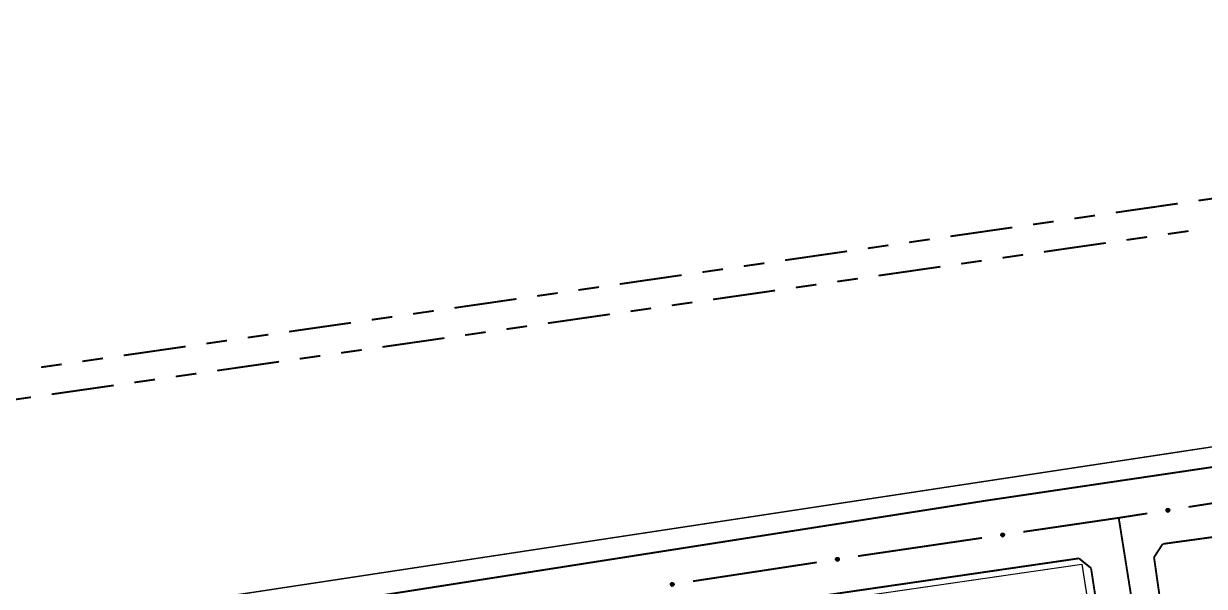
# Model space of a CAD drawing. Extents: x 203591 to 208218, y 4854879 to 4857795.
# Drawn here: x 204889.5 to 205002.6, y 4855362 to 4855415.9 of the extents above; entities that cross this region are included whole.
import ezdxf

# ---------------------------------------------------------------- set-up
doc = ezdxf.new("R2010")
doc.units = 0
doc.header["$LTSCALE"] = 1.5
doc.header["$MEASUREMENT"] = 0
doc.linetypes.add('PHANTOMX2', pattern=[5, 2.5, -0.5, 0.5, -0.5, 0.5, -0.5])
for name, color, linetype in [('CD-MALHA-LOTES', 40, 'CONTINUOUS'), ('RU-QUADRAS', 210, 'CONTINUOUS'), ('SV-EIXO-RUA-PAV', 20, 'CONTINUOUS'), ('SV-RUA-NAO-PAV-S-GUIA-C-GUIA', 7, 'PHANTOMX2'), ('SV-RUA-PAVIM-S-GUIA-C-GUIA', 7, 'CONTINUOUS')]:
    doc.layers.add(name, color=color, linetype=linetype)

msp = doc.modelspace()

# ---------------------------------------------------------------- linework, layer by layer
at = {"layer": 'CD-MALHA-LOTES', "linetype": 'Continuous', "flags": 128}
for points in [[(204822.09, 4855347.88), (205322.37, 4855423.75)], [(204966.83, 4855360.63), (204990.88, 4855364.11)], [(204990.88, 4855364.11), (204992.44, 4855354.16)]]:
    msp.add_lwpolyline(points, dxfattribs=at)
at = {"layer": 'RU-QUADRAS', "color": 6, "linetype": 'Continuous'}
for points in [[(204547.36, 4855385.95), (204551.4, 4855388.58), (204548.94, 4855392.1), (204550, 4855394.9), (204635.49, 4855407.78), (204656.53, 4855410.63), (204661.68, 4855380.31), (204664.85, 4855380.81), (204659.82, 4855411.13), (204753.86, 4855425.28), (204831.71, 4855435.78), (205243.14, 4855499.43), (205252.37, 4855496.45), (205347, 4855512.18), (205352.03, 4855428.25), (204822.09, 4855347.88), (204821.1, 4855353.14), (204655.72, 4855327.94), (204655.01, 4855331.08), (204597.05, 4855320.81), (204560.71, 4855374.54), (204557.02, 4855371.9)], [(204942.62, 4855357.13), (204990.88, 4855364.11), (205001.7, 4855294.98), (204952.3, 4855287.72)]]:
    msp.add_lwpolyline(points, close=True, dxfattribs=at)
at = {"layer": 'SV-EIXO-RUA-PAV', "const_width": 0.18, "flags": 128}
for points in [[(205001.096122, 4855369.592064), (205012.95298, 4855371.440012)], [(204994.41, 4855368.55), (204997.143836, 4855368.976081)], [(204985.274595, 4855367.209995), (204994.179308, 4855368.516162)], [(204994.179308, 4855368.516162), (204994.41, 4855368.55)], [(204994.41, 4855368.55), (204996.293367, 4855356.698716)], [(204969.443992, 4855364.88792), (204981.316944, 4855366.629476)], [(204953.626063, 4855362.481036), (204965.489477, 4855364.286417)]]:
    msp.add_lwpolyline(points, dxfattribs=at)
at = {"layer": 'SV-EIXO-RUA-PAV', "flags": 128}
for points in [[(204998.96106, 4855369.370714), (204998.989343, 4855369.410615), (204999.02181, 4855369.439125), (204999.055733, 4855369.45511), (204999.089393, 4855369.461419), (204999.124556, 4855369.463994), (204999.16058, 4855369.458769), (204999.199278, 4855369.444114), (204999.239504, 4855369.416024), (204999.266524, 4855369.380845), (204999.283974, 4855369.348425), (204999.292574, 4855369.313706), (204999.294503, 4855369.279505), (204999.287839, 4855369.242264), (204999.272604, 4855369.203192), (204999.243379, 4855369.163427), (204999.211358, 4855369.135695), (204999.17814, 4855369.121096), (204999.14318, 4855369.112672), (204999.10725, 4855369.110472), (204999.071917, 4855369.115805), (204999.032605, 4855369.131215), (204998.99374, 4855369.16058), (204998.965716, 4855369.192202), (204998.950654, 4855369.225206), (204998.943135, 4855369.259811), (204998.940123, 4855369.295047), (204998.943867, 4855369.331478), (204998.96106, 4855369.370714)], [(204983.137634, 4855367.007798), (204983.166273, 4855367.047444), (204983.198995, 4855367.075662), (204983.23306, 4855367.091342), (204983.266775, 4855367.097349), (204983.301959, 4855367.099609), (204983.337935, 4855367.094061), (204983.376501, 4855367.079059), (204983.416473, 4855367.050609), (204983.443176, 4855367.01519), (204983.460335, 4855366.982615), (204983.468623, 4855366.94782), (204983.470246, 4855366.913603), (204983.463248, 4855366.876424), (204983.447663, 4855366.83749), (204983.418083, 4855366.797988), (204983.385814, 4855366.770545), (204983.352467, 4855366.756244), (204983.317433, 4855366.748133), (204983.281484, 4855366.746256), (204983.246201, 4855366.751905), (204983.207029, 4855366.767667), (204983.168428, 4855366.79738), (204983.140689, 4855366.829251), (204983.125923, 4855366.862389), (204983.118715, 4855366.89706), (204983.116019, 4855366.932322), (204983.12009, 4855366.968718), (204983.137634, 4855367.007798)], [(204967.308107, 4855364.674525), (204967.336532, 4855364.714324), (204967.369101, 4855364.742718), (204967.403081, 4855364.75858), (204967.436764, 4855364.764768), (204967.471936, 4855364.767218), (204967.507941, 4855364.761864), (204967.546587, 4855364.74707), (204967.586711, 4855364.718835), (204967.613604, 4855364.683559), (204967.630939, 4855364.651078), (204967.639413, 4855364.616327), (204967.64122, 4855364.58212), (204967.634422, 4855364.544903), (204967.619047, 4855364.505886), (204967.58968, 4855364.466226), (204967.557559, 4855364.438609), (204967.524289, 4855364.424129), (204967.489299, 4855364.41583), (204967.453361, 4855364.41376), (204967.418048, 4855364.419219), (204967.378792, 4855364.43477), (204967.340032, 4855364.464275), (204967.312121, 4855364.495997), (204967.297178, 4855364.529055), (204967.289783, 4855364.563687), (204967.286898, 4855364.598934), (204967.290773, 4855364.635351), (204967.308107, 4855364.674525)], [(204951.490221, 4855362.26735), (204951.518647, 4855362.30715), (204951.551216, 4855362.335543), (204951.585196, 4855362.351406), (204951.618878, 4855362.357594), (204951.65405, 4855362.360043), (204951.690055, 4855362.354689), (204951.728701, 4855362.339895), (204951.768826, 4855362.31166), (204951.795719, 4855362.276385), (204951.813053, 4855362.243903), (204951.821528, 4855362.209152), (204951.823335, 4855362.174945), (204951.816536, 4855362.137728), (204951.801161, 4855362.098711), (204951.771794, 4855362.059051), (204951.739673, 4855362.031435), (204951.706403, 4855362.016954), (204951.671413, 4855362.008656), (204951.635476, 4855362.006585), (204951.600162, 4855362.012045), (204951.560906, 4855362.027596), (204951.522146, 4855362.0571), (204951.494236, 4855362.088822), (204951.479292, 4855362.12188), (204951.471898, 4855362.156512), (204951.469012, 4855362.191759), (204951.472887, 4855362.228176), (204951.490221, 4855362.26735)]]:
    msp.add_lwpolyline(points, close=True, dxfattribs=at)
for points in [[(204998.940123, 4855369.295047), (204999.266524, 4855369.380845)], [(204998.943135, 4855369.259811), (204999.283974, 4855369.348425)], [(204998.943867, 4855369.331478), (204999.239504, 4855369.416024)], [(204998.945202, 4855369.279095), (204999.270059, 4855369.365631)], [(204998.94669, 4855369.313851), (204999.248417, 4855369.398164)], [(204998.949528, 4855369.242482), (204999.286939, 4855369.328213)], [(204998.950654, 4855369.225206), (204999.292574, 4855369.313706)], [(204998.953571, 4855369.349449), (204999.216199, 4855369.427667)], [(204998.96106, 4855369.370714), (204999.199278, 4855369.444114)], [(204998.961732, 4855369.208478), (204999.290634, 4855369.295645)], [(204998.965716, 4855369.192202), (204999.294503, 4855369.279505)], [(204998.977349, 4855369.391822), (204999.172687, 4855369.449887)], [(204998.982026, 4855369.175735), (204999.286659, 4855369.25912)], [(204998.989343, 4855369.410615), (204999.16058, 4855369.458769)], [(204998.99374, 4855369.16058), (204999.287839, 4855369.242264)], [(204999.007781, 4855369.426947), (204999.133973, 4855369.459044)], [(204999.016731, 4855369.148), (204999.277292, 4855369.221754)], [(204999.02181, 4855369.439125), (204999.124556, 4855369.463994)], [(204999.032605, 4855369.131215), (204999.272604, 4855369.203192)], [(204999.057336, 4855369.126709), (204999.250398, 4855369.181656)], [(204999.071917, 4855369.115805), (204999.243379, 4855369.163427)], [(204999.093774, 4855369.114435), (204999.221104, 4855369.14809)], [(204999.10725, 4855369.110472), (204999.211358, 4855369.135695)], [(204983.116019, 4855366.932322), (204983.443176, 4855367.01519)], [(204983.118715, 4855366.89706), (204983.460335, 4855366.982615)], [(204983.12009, 4855366.968718), (204983.416473, 4855367.050609)], [(204983.120955, 4855366.916325), (204983.446575, 4855366.999945)], [(204983.122755, 4855366.951067), (204983.425225, 4855367.03267)], [(204983.124952, 4855366.879675), (204983.463119, 4855366.962377)], [(204983.125923, 4855366.862389), (204983.468623, 4855366.94782)], [(204983.129955, 4855366.986601), (204983.393273, 4855367.062462)], [(204983.136851, 4855366.845563), (204983.466521, 4855366.929777)], [(204983.137634, 4855367.007798), (204983.376501, 4855367.079059)], [(204983.140689, 4855366.829251), (204983.470246, 4855366.913603)], [(204983.154111, 4855367.02876), (204983.349962, 4855367.08507)], [(204983.156851, 4855366.812639), (204983.46222, 4855366.893289)], [(204983.166273, 4855367.047444), (204983.337935, 4855367.094061)], [(204983.168428, 4855366.79738), (204983.463248, 4855366.876424)], [(204983.184857, 4855367.06361), (204983.311332, 4855367.094574)], [(204983.191305, 4855366.784594), (204983.452518, 4855366.856008)], [(204983.198995, 4855367.075662), (204983.301959, 4855367.099609)], [(204983.207029, 4855366.767667), (204983.447663, 4855366.83749)], [(204983.231718, 4855366.76294), (204983.425265, 4855366.816154)], [(204983.246201, 4855366.751905), (204983.418083, 4855366.797988)], [(204983.268044, 4855366.750339), (204983.395671, 4855366.782851)], [(204983.281484, 4855366.746256), (204983.385814, 4855366.770545)], [(204967.286898, 4855364.598934), (204967.613604, 4855364.683559)], [(204967.289783, 4855364.563687), (204967.630939, 4855364.651078)], [(204967.290773, 4855364.635351), (204967.586711, 4855364.718835)], [(204967.29192, 4855364.582963), (204967.617085, 4855364.668333)], [(204967.293533, 4855364.617714), (204967.59556, 4855364.700943)], [(204967.296114, 4855364.546335), (204967.633831, 4855364.630854)], [(204967.297178, 4855364.529055), (204967.639413, 4855364.616327)], [(204967.300541, 4855364.653287), (204967.563448, 4855364.730562)], [(204967.308107, 4855364.674525), (204967.546587, 4855364.74707)], [(204967.308196, 4855364.512288), (204967.637409, 4855364.598273)], [(204967.312121, 4855364.495997), (204967.64122, 4855364.58212)], [(204967.324471, 4855364.695575), (204967.520016, 4855364.752938)], [(204967.328373, 4855364.479472), (204967.633303, 4855364.561763)], [(204967.336532, 4855364.714324), (204967.507941, 4855364.761864)], [(204967.340032, 4855364.464275), (204967.634422, 4855364.544903)], [(204967.355028, 4855364.73059), (204967.481335, 4855364.762234)], [(204967.362978, 4855364.451613), (204967.623802, 4855364.524431)], [(204967.369101, 4855364.742718), (204967.471936, 4855364.767218)], [(204967.378792, 4855364.43477), (204967.619047, 4855364.505886)], [(204967.403506, 4855364.430176), (204967.596764, 4855364.48443)], [(204967.418048, 4855364.419219), (204967.58968, 4855364.466226)], [(204967.4399, 4855364.417771), (204967.56735, 4855364.450969)], [(204967.453361, 4855364.41376), (204967.557559, 4855364.438609)], [(204951.469012, 4855362.191759), (204951.795719, 4855362.276385)], [(204951.471898, 4855362.156512), (204951.813053, 4855362.243903)], [(204951.472887, 4855362.228176), (204951.768826, 4855362.31166)], [(204951.474034, 4855362.175788), (204951.7992, 4855362.261158)], [(204951.475647, 4855362.210539), (204951.777674, 4855362.293768)], [(204951.478228, 4855362.13916), (204951.815945, 4855362.22368)], [(204951.482656, 4855362.246112), (204951.745562, 4855362.323387)], [(204951.490221, 4855362.26735), (204951.728701, 4855362.339895)], [(204951.506585, 4855362.2884), (204951.70213, 4855362.345763)], [(204951.518647, 4855362.30715), (204951.690055, 4855362.354689)], [(204951.537143, 4855362.323415), (204951.663449, 4855362.355059)], [(204951.551216, 4855362.335543), (204951.65405, 4855362.360043)], [(204951.479292, 4855362.12188), (204951.821528, 4855362.209152)], [(204951.490311, 4855362.105113), (204951.819523, 4855362.191099)], [(204951.494236, 4855362.088822), (204951.823335, 4855362.174945)], [(204951.510487, 4855362.072297), (204951.815418, 4855362.154588)], [(204951.522146, 4855362.0571), (204951.816536, 4855362.137728)], [(204951.545092, 4855362.044438), (204951.805916, 4855362.117256)], [(204951.560906, 4855362.027596), (204951.801161, 4855362.098711)], [(204951.58562, 4855362.023001), (204951.778878, 4855362.077255)], [(204951.600162, 4855362.012045), (204951.771794, 4855362.059051)], [(204951.622014, 4855362.010596), (204951.749464, 4855362.043794)], [(204951.635476, 4855362.006585), (204951.739673, 4855362.031435)]]:
    msp.add_lwpolyline(points, dxfattribs=at)
at = {"layer": 'SV-RUA-NAO-PAV-S-GUIA-C-GUIA', "const_width": 0.18, "flags": 128}
for points in [[(204994.126461, 4855397.790493), (205000.06504, 4855398.646814)], [(205002.044566, 4855398.932255), (205004.024092, 4855399.217695)], [(204990.167409, 4855397.219612), (204992.146935, 4855397.505052)], [(204978.290252, 4855395.506969), (204984.22883, 4855396.363291)], [(204986.208357, 4855396.648731), (204988.187883, 4855396.934172)], [(204974.3312, 4855394.936089), (204976.310726, 4855395.221529)], [(204997.135027, 4855395.447531), (204995.155392, 4855395.162843)], [(205001.094296, 4855396.016906), (204999.114661, 4855395.732218)], [(204962.454043, 4855393.223446), (204968.392621, 4855394.079767)], [(204970.372147, 4855394.365208), (204972.351674, 4855394.650648)], [(204993.175758, 4855394.878156), (204987.236854, 4855394.024093)], [(204958.494991, 4855392.652565), (204960.474517, 4855392.938006)], [(204981.29795, 4855393.17003), (204979.318316, 4855392.885343)], [(204985.257219, 4855393.739405), (204983.277585, 4855393.454718)], [(204946.617834, 4855390.939923), (204952.556412, 4855391.796244)], [(204954.535938, 4855392.081684), (204956.515464, 4855392.367125)], [(204977.338681, 4855392.600655), (204971.399777, 4855391.746593)], [(204942.658781, 4855390.369042), (204944.638308, 4855390.654482)], [(204965.460874, 4855390.89253), (204963.481239, 4855390.607843)], [(204969.420143, 4855391.461905), (204967.440508, 4855391.177218)], [(204930.781625, 4855388.656399), (204936.720203, 4855389.51272)], [(204938.699729, 4855389.798161), (204940.679255, 4855390.083601)], [(204961.501605, 4855390.323155), (204955.562701, 4855389.469092)], [(204926.822434, 4855388.086479), (204927.812289, 4855388.22856)], [(204927.812289, 4855388.22856), (204928.31, 4855388.3)], [(204928.31, 4855388.3), (204928.802098, 4855388.370959)], [(204949.623797, 4855388.61503), (204947.644163, 4855388.330342)], [(204953.583066, 4855389.184405), (204951.603432, 4855388.899717)], [(204914.944175, 4855386.381497), (204920.883305, 4855387.233988)], [(204922.863014, 4855387.518151), (204924.842724, 4855387.802315)], [(204945.664528, 4855388.045655), (204939.725624, 4855387.191592)], [(204910.984755, 4855385.81317), (204912.964465, 4855386.097334)], [(204933.786721, 4855386.33753), (204931.807086, 4855386.052842)], [(204937.74599, 4855386.906905), (204935.766355, 4855386.622217)], [(204899.106496, 4855384.108189), (204905.045626, 4855384.96068)], [(204907.025336, 4855385.244843), (204909.005045, 4855385.529007)], [(204928.38, 4855385.56), (204923.88808, 4855384.917354)], [(204928.837634, 4855385.625811), (204928.38, 4855385.56)], [(204929.827452, 4855385.768155), (204928.837634, 4855385.625811)], [(204895.147076, 4855383.539862), (204897.126786, 4855383.824026)], [(204917.948558, 4855384.067603), (204915.968717, 4855383.784353)], [(204921.908239, 4855384.634103), (204919.928399, 4855384.350853)], [(204891.187657, 4855382.971535), (204893.167367, 4855383.255699)], [(204913.988876, 4855383.501102), (204908.049354, 4855382.651352)], [(204902.109832, 4855381.801601), (204900.129991, 4855381.518351)], [(204906.069514, 4855382.368101), (204904.089673, 4855382.084851)], [(204898.150151, 4855381.2351), (204892.210628, 4855380.38535)], [(204890.230788, 4855380.102099), (204888.250947, 4855379.818849)]]:
    msp.add_lwpolyline(points, dxfattribs=at)
at = {"layer": 'SV-RUA-PAVIM-S-GUIA-C-GUIA', "const_width": 0.18, "flags": 128}
for points in [[(205098.97, 4855387.57), (204981.77, 4855370.21)], [(204981.77, 4855370.21), (204895.51, 4855356.7)], [(205030.06, 4855370.36), (204998.62, 4855366.05)], [(204998.62, 4855366.05), (204997.79, 4855364.77)], [(204990.6, 4855364.67), (204940.68, 4855357.41)], [(204991.78, 4855363.72), (204990.6, 4855364.67)], [(204997.79, 4855364.77), (204999.98, 4855349.44)], [(204997.14, 4855328.64), (204991.76, 4855363.72)], [(204991.76, 4855363.72), (204991.78, 4855363.72)]]:
    msp.add_lwpolyline(points, dxfattribs=at)

doc.saveas('drawing.dxf')
